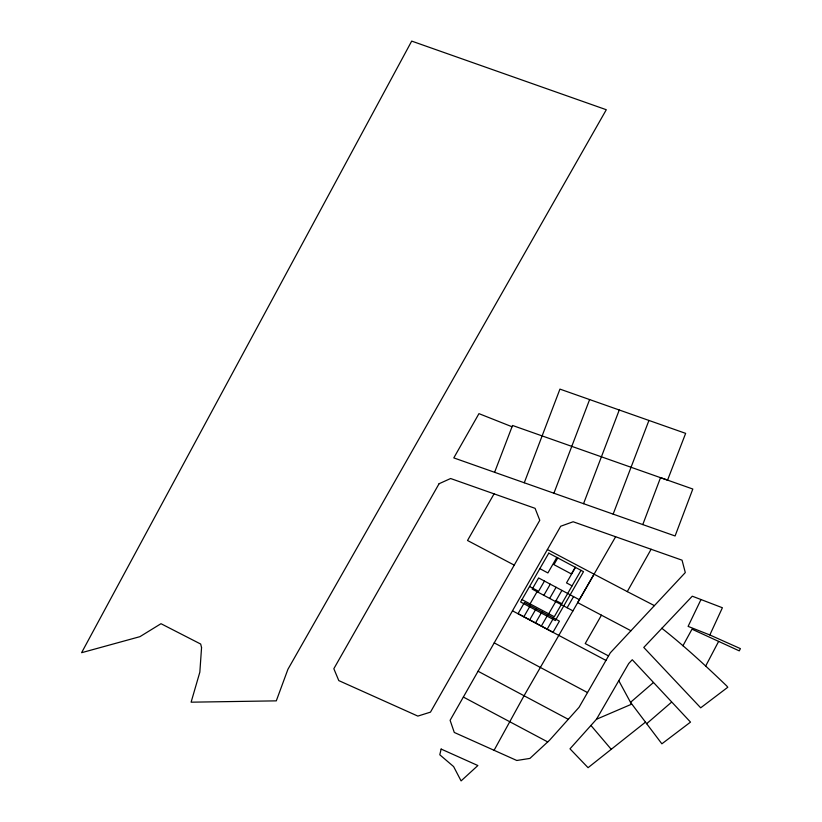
<?xml version="1.0" encoding="UTF-8"?>
<svg xmlns="http://www.w3.org/2000/svg" width="822" height="822" viewBox="0 0 822 822"><rect width="100%" height="100%" fill="white"/><g stroke="black" fill="none" stroke-linecap="round" stroke-linejoin="round"><path stroke-width="1.23" d="M553.915 493.221L589.621 399.564M583.548 503.681L619.264 409.993M512.024 426.752L478.959 413.641L453.795 457.895L613.15 514.13L648.938 420.443M642.783 524.58L660.528 477.644L692.812 489.028L675.088 535.975L613.15 514.13M524.272 482.761L559.946 389.114L685.651 433.369L667.546 480.14L512.527 425.467L494.608 472.29M700.868 599.813L688.096 626.385L709.838 634.964L722.394 607.746L692.278 596.197L643.78 647.448L700.693 707.824L727.799 687.254L726.638 685.846C705.769 665.841 684.531 646.113 661.772 628.234M705.718 665.964L718.634 641.396M494.073 750.301L524.076 695.7L615.627 536.745M682.938 645.763L692.001 629.179L739.266 650.87L740.406 648.63L709.838 634.964M630.936 630.751L577.681 602.629L594.08 574.198L627.278 591.604L651.116 549.26M494.053 493.858L467.523 540.486L514.233 565.125M547.421 549.497L450.107 720.308L454.278 732.453L516.791 760.484L529.902 758.418L549.579 740.201L579.078 707.269L610.314 652.822L685.301 572.564L682.044 560.172L573.15 521.764L560.707 526.234L547.421 549.528L594.101 574.188M601.457 615.185L585.213 643.575L608.527 655.935M530.046 603.893L537.609 590.782L529.563 586.487M556.833 557.429L547.894 572.944L539.849 568.649M523.881 616.736L530.313 605.588M538.03 592.21L544.452 581.062M557.789 557.943L553.925 564.632L571.393 573.962L575.246 567.272M529.707 619.85L536.129 608.701M543.845 595.323L550.278 584.175M535.523 622.963L541.955 611.815M549.671 598.437L556.093 587.278M541.349 626.066L547.771 614.918M555.487 601.54L561.919 590.391M548.706 613.787L556.227 600.738L561.786 603.708M575.462 567.386L566.512 582.89L572.071 585.87M547.164 629.179L553.596 618.031M581.02 570.355L554.275 616.736L521.991 599.608M567.129 607.756L573.561 596.608M645.455 722.168L588.069 767.686L569.995 748.821L596.474 719.26L628.727 663.508L632.262 659.737L690.511 722.106L661.874 743.818L630.525 702.348L653.336 682.62M646.616 723.73L671.461 702.245M596.474 719.26L631.532 704.218L618.781 680.667M627.278 591.604L654.415 605.619M494.228 642.886L587.514 692.566M512.496 610.828L605.958 660.415M478.065 671.245L568.279 719.322M463.361 697.056L547.709 741.927M579.376 599.721L538.636 577.948L532.204 589.107L572.955 610.869M590.936 725.446L611.178 749.253M201.554 647.613L199.838 672.16L191.105 702.183L276.295 700.858L287.926 669.303L606.297 109.727L411.688 41.1L81.594 652.699L139.915 636.67L160.989 623.703L200.691 644.058L201.554 647.613M441.147 749.068L439.78 754.771L453.61 766.577L461.091 780.9L477.87 765.539L441.147 749.068M439.082 483.726L333.835 668.718L338.798 680.606L417.843 716.096L430.471 712.14L539.777 520.285L535.081 508.335L450.62 478.517L439.082 483.726M548.788 553.134L520.614 601.992L555.333 620.548L583.507 571.68L548.788 553.134M524.487 602.485L518.066 613.633L552.99 632.293L559.412 621.144L524.487 602.485"/></g></svg>
